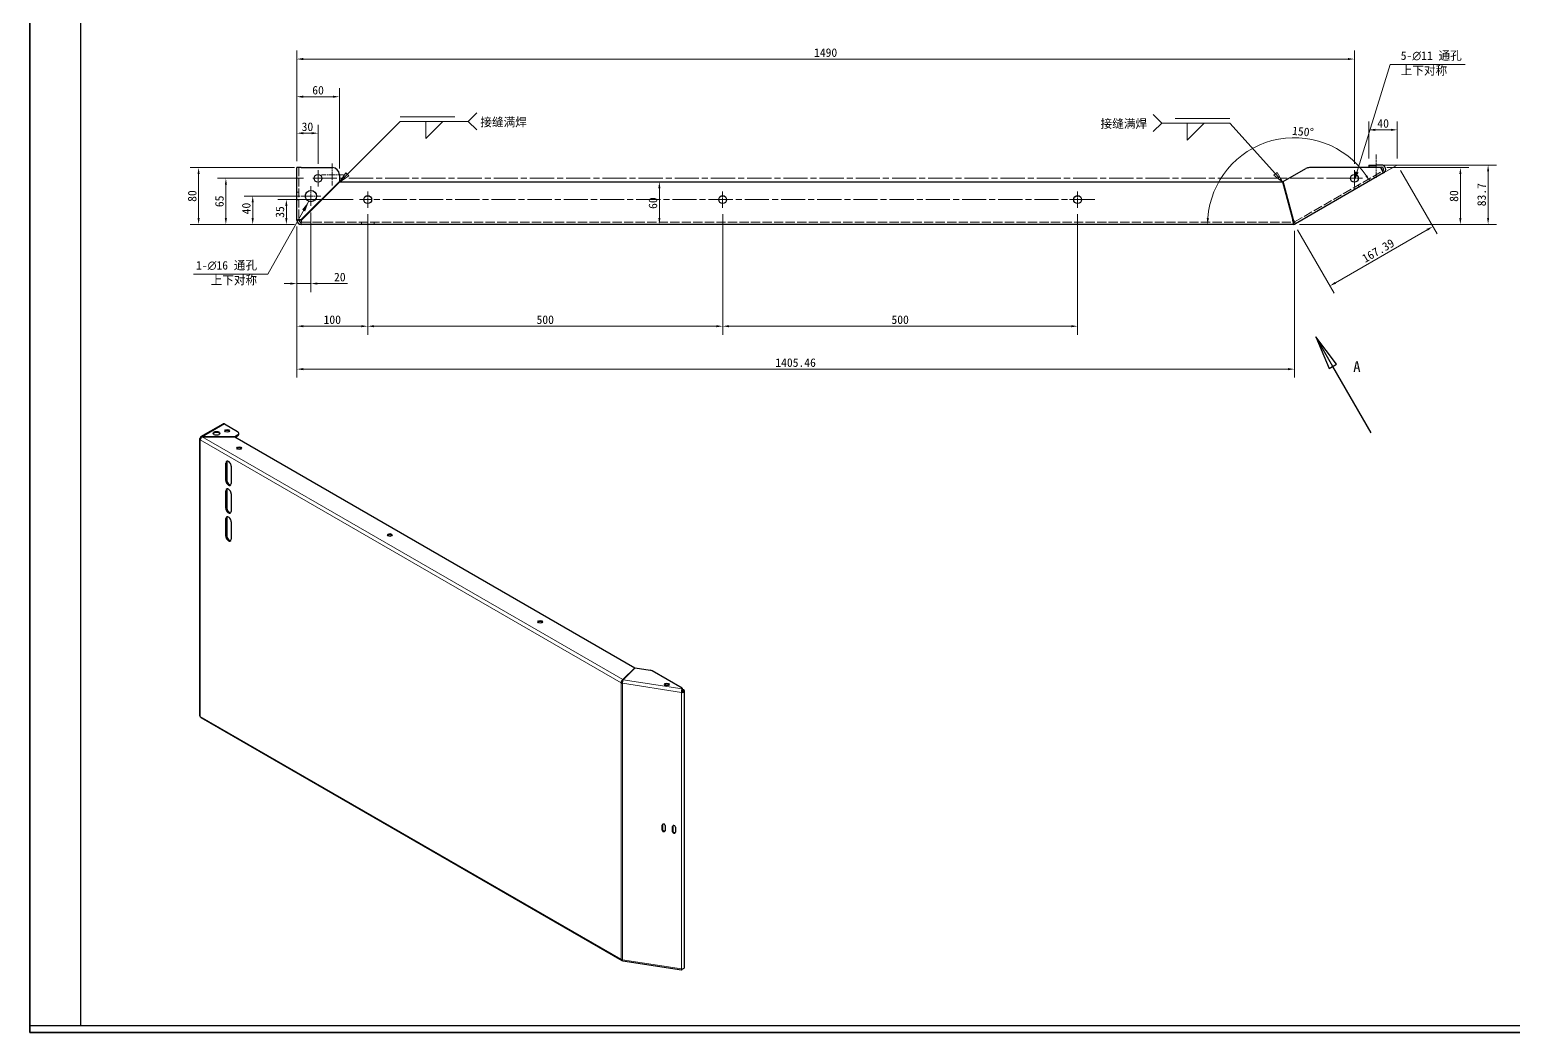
# Model space of a CAD drawing. Header units: millimetres. Extents: x 36 to 3531, y 33 to 2487.
# Drawn here: x 36 to 2126, y 33 to 1446 of the extents above; entities that cross this region are included whole.
import ezdxf

# ---------------------------------------------------------------- set-up
doc = ezdxf.new("R2010")
doc.units = ezdxf.units.MM
doc.header["$LTSCALE"] = 6
doc.linetypes.add('CHAIN', pattern=[0.3543, 0.2362, -0.0295, 0.0591, -0.0295])
doc.linetypes.add('DASHED', pattern=[0.2067, 0.1654, -0.0413])
for name, color, linetype, lineweight, true_color in [('中心标记 (ISO)', 1, 'CHAIN', 18, 0xff0000), ('中心线 (ISO)', 1, 'CHAIN', 18, 0xff0000), ('剖切线 (ISO)', 7, 'CHAIN', 25, 0x008000), ('尺寸 (ISO)', 7, 'Continuous', 18, 0x008000), ('符号 (ISO)', 7, 'Continuous', 18, 0x008000), ('隐藏 (ISO)', 5, 'DASHED', 18, 0x0000ff)]:
    doc.layers.add(name, color=color, linetype=linetype, lineweight=lineweight, true_color=true_color)
for name, color, linetype, lineweight in [('可见 (ISO)', 7, 'Continuous', 25), ('可见窄的 (ISO)', 7, 'Continuous', 18), ('图框 (ISO)', 7, 'Continuous', 35), ('草图几何图元 (ISO)', 7, 'Continuous', 18)]:
    doc.layers.add(name, color=color, linetype=linetype, lineweight=lineweight)
doc.styles.add('文本样式74', font='SimSun.ttf')
doc.styles.add('标签文本 (ISO)', font='simfang.ttf')
doc.styles.add('注释文本 (ISO)', font='simfang.ttf')
doc.dimstyles.new('默认 (GB)', dxfattribs={"dimscale": 6, "dimtxt": 2, "dimasz": 1.5, "dimexe": 2, "dimexo": 1.5, "dimgap": 0.5, "dimtad": 1, "dimtoh": 1, "dimdsep": 46, "dimtxsty": '注释文本 (ISO)', "dimcen": 0.09, "dimdle": 10, "dimclrd": 256, "dimclre": 256, "dimclrt": 256, "dimazin": 2, "dimtfac": 0.75, "dimtdec": 3, "dimtmove": 0, "dimatfit": 3, "dimfxl": 0, "dimtolj": 1, "dimlwd": -1, "dimlwe": -1, "dimarcsym": 0})
doc.dimstyles.new('默认 (GB)$7', dxfattribs={"dimscale": 6, "dimtxt": 2, "dimasz": 2.5, "dimexe": 2, "dimexo": 1.5, "dimgap": 0.5, "dimtad": 1, "dimtoh": 1, "dimdsep": 46, "dimtxsty": '注释文本 (ISO)', "dimcen": 0.09, "dimdle": 10, "dimclrd": 256, "dimclre": 256, "dimclrt": 256, "dimazin": 2, "dimtfac": 0.75, "dimtdec": 3, "dimtmove": 0, "dimatfit": 3, "dimfxl": 0, "dimtolj": 1, "dimlwd": -1, "dimlwe": -1, "dimarcsym": 0})

# ---------------------------------------------------------------- blocks, each defined once
blk = doc.blocks.new('图框 最新国标')
at = {"layer": '图框 (ISO)'}
for p, q in [((6, 7), (6, 414.5)), ((6, 7), (6, 5.5)), ((6, 7), (6, 5.5)), ((588.5, 5.5), (6, 5.5))]:
    blk.add_line(p, q, dxfattribs=at)
at = {"layer": '图框 (ISO)', "color": 7, "linetype": 'Continuous', "lineweight": 25}
for p, q in [((18, 7), (18, 413)), ((587, 7), (6, 7)), ((587, 7), (18, 7))]:
    blk.add_line(p, q, dxfattribs=at)
at = {"layer": '图框 (ISO)', "style": '文本样式74'}
blk.add_attdef('零件代号_001', (42.73, 410.25), '', height=2.5, rotation=180, dxfattribs=at)
blk = doc.blocks.new('*D5')
at = {"layer": 'Defpoints', "color": 0, "transparency": 16777216}
for p in [(412.3, 1177.9), (1817.7, 1171.9), (1817.7, 967.9)]:
    blk.add_point(p, dxfattribs=at)
at = {"layer": '尺寸 (ISO)', "color": 116, "true_color": 0x00803f, "transparency": 16777216}
for p, q in [((412.3, 1168.9), (412.3, 955.9)), ((1817.7, 1162.9), (1817.7, 955.9)), ((421.3, 967.9), (1808.7, 967.9))]:
    blk.add_line(p, q, dxfattribs=at)
for points in [[(421.3, 969.4), (421.3, 966.4), (412.3, 967.9)], [(1808.7, 969.4), (1808.7, 966.4), (1817.7, 967.9)]]:
    blk.add_solid(points, dxfattribs=at)
at = {"layer": '尺寸 (ISO)', "transparency": 16777216, "insert": (1115, 977), "char_height": 12, "attachment_point": 5, "style": '注释文本 (ISO)'}
blk.add_mtext('\\A1;1405.46', dxfattribs=at)
blk = doc.blocks.new('*D6')
at = {"layer": 'Defpoints', "color": 0, "transparency": 16777216}
for p in [(418.3, 1251.9), (274, 1171.9), (418.3, 1171.9)]:
    blk.add_point(p, dxfattribs=at)
at = {"layer": '尺寸 (ISO)', "color": 116, "true_color": 0x00803f, "transparency": 16777216}
for p, q in [((409.3, 1251.9), (262, 1251.9)), ((274, 1242.9), (274, 1180.9)), ((409.3, 1171.9), (262, 1171.9))]:
    blk.add_line(p, q, dxfattribs=at)
for points in [[(272.5, 1242.9), (275.5, 1242.9), (274, 1251.9)], [(272.5, 1180.9), (275.5, 1180.9), (274, 1171.9)]]:
    blk.add_solid(points, dxfattribs=at)
at = {"layer": '尺寸 (ISO)', "transparency": 16777216, "insert": (265, 1211.9), "char_height": 12, "attachment_point": 5, "rotation": 90, "style": '注释文本 (ISO)'}
blk.add_mtext('\\A1;80', dxfattribs=at)
blk = doc.blocks.new('*D7')
at = {"layer": 'Defpoints', "color": 0, "transparency": 16777216}
for p in [(1962.7, 1255.6), (1817.7, 1171.9), (2012.7, 1168.9)]:
    blk.add_point(p, dxfattribs=at)
at = {"layer": '尺寸 (ISO)', "color": 116, "true_color": 0x00803f, "transparency": 16777216}
for p, q in [((1967.2, 1247.8), (2018.7, 1158.5)), ((1822.2, 1164.1), (1873.8, 1074.8)), ((1875.6, 1089.7), (2004.9, 1164.4))]:
    blk.add_line(p, q, dxfattribs=at)
for points in [[(2004.2, 1165.7), (2005.7, 1163.1), (2012.7, 1168.9)], [(1874.8, 1091), (1876.3, 1088.4), (1867.8, 1085.2)]]:
    blk.add_solid(points, dxfattribs=at)
at = {"layer": '尺寸 (ISO)', "transparency": 16777216, "insert": (1935.7, 1134.9), "char_height": 12, "attachment_point": 5, "rotation": 30, "style": '注释文本 (ISO)'}
blk.add_mtext('\\A1;167.39', dxfattribs=at)
blk = doc.blocks.new('*D8')
at = {"layer": 'Defpoints', "color": 0, "transparency": 16777216}
for p in [(1939, 1251.9), (2051.5, 1251.9), (1816.1, 1171.9)]:
    blk.add_point(p, dxfattribs=at)
at = {"layer": '尺寸 (ISO)', "color": 116, "true_color": 0x00803f, "transparency": 16777216}
for p, q in [((1948, 1251.9), (2063.5, 1251.9)), ((2051.5, 1180.9), (2051.5, 1242.9)), ((1825.1, 1171.9), (2063.5, 1171.9))]:
    blk.add_line(p, q, dxfattribs=at)
for points in [[(2050, 1242.9), (2053, 1242.9), (2051.5, 1251.9)], [(2050, 1180.9), (2053, 1180.9), (2051.5, 1171.9)]]:
    blk.add_solid(points, dxfattribs=at)
at = {"layer": '尺寸 (ISO)', "transparency": 16777216, "insert": (2042.5, 1211.9), "char_height": 12, "attachment_point": 5, "rotation": 90, "style": '注释文本 (ISO)'}
blk.add_mtext('\\A1;80', dxfattribs=at)
blk = doc.blocks.new('*D9')
at = {"layer": 'Defpoints', "color": 0, "transparency": 16777216}
for p in [(472.3, 1351.9), (412.3, 1251.9), (472.3, 1241.9)]:
    blk.add_point(p, dxfattribs=at)
at = {"layer": '尺寸 (ISO)', "color": 116, "true_color": 0x00803f, "transparency": 16777216}
for p, q in [((412.3, 1260.9), (412.3, 1363.9)), ((472.3, 1250.9), (472.3, 1363.9)), ((421.3, 1351.9), (463.3, 1351.9))]:
    blk.add_line(p, q, dxfattribs=at)
for points in [[(421.3, 1353.4), (421.3, 1350.4), (412.3, 1351.9)], [(463.3, 1353.4), (463.3, 1350.4), (472.3, 1351.9)]]:
    blk.add_solid(points, dxfattribs=at)
at = {"layer": '尺寸 (ISO)', "transparency": 16777216, "insert": (442.3, 1361), "char_height": 12, "attachment_point": 5, "style": '注释文本 (ISO)'}
blk.add_mtext('\\A1;60', dxfattribs=at)
blk = doc.blocks.new('*D10')
at = {"layer": 'Defpoints', "color": 0, "transparency": 16777216}
for p in [(923.1, 1231.9), (923.1, 1171.9), (927.4, 1171.9)]:
    blk.add_point(p, dxfattribs=at)
at = {"layer": '尺寸 (ISO)', "color": 116, "true_color": 0x00803f, "transparency": 16777216}
blk.add_line((923.1, 1222.9), (923.1, 1180.9), dxfattribs=at)
for points in [[(921.6, 1222.9), (924.6, 1222.9), (923.1, 1231.9)], [(921.6, 1180.9), (924.6, 1180.9), (923.1, 1171.9)]]:
    blk.add_solid(points, dxfattribs=at)
at = {"layer": '尺寸 (ISO)', "transparency": 16777216, "insert": (914.1, 1201.9), "char_height": 12, "attachment_point": 5, "rotation": 90, "style": '注释文本 (ISO)'}
blk.add_mtext('\\A1;60', dxfattribs=at)
blk = doc.blocks.new('*D11')
at = {"layer": 'Defpoints', "color": 0, "transparency": 16777216}
for p in [(350.2, 1211.9), (418.3, 1211.9), (418.3, 1171.9)]:
    blk.add_point(p, dxfattribs=at)
at = {"layer": '尺寸 (ISO)', "color": 116, "true_color": 0x00803f, "transparency": 16777216}
for p, q in [((409.3, 1211.9), (338.2, 1211.9)), ((350.2, 1180.9), (350.2, 1202.9)), ((409.3, 1171.9), (338.2, 1171.9))]:
    blk.add_line(p, q, dxfattribs=at)
for points in [[(348.7, 1202.9), (351.7, 1202.9), (350.2, 1211.9)], [(348.7, 1180.9), (351.7, 1180.9), (350.2, 1171.9)]]:
    blk.add_solid(points, dxfattribs=at)
at = {"layer": '尺寸 (ISO)', "transparency": 16777216, "insert": (341.2, 1194.3), "char_height": 12, "attachment_point": 5, "rotation": 90, "style": '注释文本 (ISO)'}
blk.add_mtext('\\A1;40', dxfattribs=at)
blk = doc.blocks.new('*D12')
at = {"layer": 'Defpoints', "color": 0, "transparency": 16777216}
for p in [(430.8, 1236.9), (312.4, 1171.9), (418.3, 1171.9)]:
    blk.add_point(p, dxfattribs=at)
at = {"layer": '尺寸 (ISO)', "color": 116, "true_color": 0x00803f, "transparency": 16777216}
for p, q in [((421.8, 1236.9), (300.4, 1236.9)), ((312.4, 1227.9), (312.4, 1180.9)), ((409.3, 1171.9), (300.4, 1171.9))]:
    blk.add_line(p, q, dxfattribs=at)
for points in [[(310.9, 1227.9), (313.9, 1227.9), (312.4, 1236.9)], [(310.9, 1180.9), (313.9, 1180.9), (312.4, 1171.9)]]:
    blk.add_solid(points, dxfattribs=at)
at = {"layer": '尺寸 (ISO)', "transparency": 16777216, "insert": (303.4, 1204.4), "char_height": 12, "attachment_point": 5, "rotation": 90, "style": '注释文本 (ISO)'}
blk.add_mtext('\\A1;65', dxfattribs=at)
blk = doc.blocks.new('*D13')
at = {"layer": 'Defpoints', "color": 0, "transparency": 16777216}
for p in [(432.3, 1197.9), (412.3, 1177.9), (432.3, 1088.5)]:
    blk.add_point(p, dxfattribs=at)
at = {"layer": '尺寸 (ISO)', "color": 116, "true_color": 0x00803f, "transparency": 16777216}
for p, q in [((432.3, 1188.9), (432.3, 1076.5)), ((412.3, 1168.9), (412.3, 1076.5)), ((403.3, 1088.5), (394.3, 1088.5)), ((412.3, 1088.5), (432.3, 1088.5)), ((441.3, 1088.5), (483.7, 1088.5))]:
    blk.add_line(p, q, dxfattribs=at)
for points in [[(403.3, 1090), (403.3, 1087), (412.3, 1088.5)], [(441.3, 1090), (441.3, 1087), (432.3, 1088.5)]]:
    blk.add_solid(points, dxfattribs=at)
at = {"layer": '尺寸 (ISO)', "transparency": 16777216, "insert": (472.9, 1097.6), "char_height": 12, "attachment_point": 5, "style": '注释文本 (ISO)'}
blk.add_mtext('\\A1;20', dxfattribs=at)
blk = doc.blocks.new('*D14')
at = {"layer": 'Defpoints', "color": 0, "transparency": 16777216}
for p in [(500.8, 1206.9), (397.6, 1171.9), (418.3, 1171.9)]:
    blk.add_point(p, dxfattribs=at)
at = {"layer": '尺寸 (ISO)', "color": 116, "true_color": 0x00803f, "transparency": 16777216}
for p, q in [((491.8, 1206.9), (385.6, 1206.9)), ((397.6, 1197.9), (397.6, 1180.9)), ((409.3, 1171.9), (385.6, 1171.9))]:
    blk.add_line(p, q, dxfattribs=at)
for points in [[(396.1, 1197.9), (399.1, 1197.9), (397.6, 1206.9)], [(396.1, 1180.9), (399.1, 1180.9), (397.6, 1171.9)]]:
    blk.add_solid(points, dxfattribs=at)
at = {"layer": '尺寸 (ISO)', "transparency": 16777216, "insert": (388.6, 1189.4), "char_height": 12, "attachment_point": 5, "rotation": 90, "style": '注释文本 (ISO)'}
blk.add_mtext('\\A1;35', dxfattribs=at)
blk = doc.blocks.new('*D15')
at = {"layer": 'Defpoints', "color": 0, "transparency": 16777216}
for p in [(442.3, 1300.5), (412.3, 1251.9), (442.3, 1248.4)]:
    blk.add_point(p, dxfattribs=at)
at = {"layer": '尺寸 (ISO)', "color": 116, "true_color": 0x00803f, "transparency": 16777216}
for p, q in [((412.3, 1260.9), (412.3, 1312.5)), ((421.3, 1300.5), (433.3, 1300.5)), ((442.3, 1257.4), (442.3, 1312.5))]:
    blk.add_line(p, q, dxfattribs=at)
for points in [[(421.3, 1302), (421.3, 1299), (412.3, 1300.5)], [(433.3, 1302), (433.3, 1299), (442.3, 1300.5)]]:
    blk.add_solid(points, dxfattribs=at)
at = {"layer": '尺寸 (ISO)', "transparency": 16777216, "insert": (427.3, 1309.5), "char_height": 12, "attachment_point": 5, "style": '注释文本 (ISO)'}
blk.add_mtext('\\A1;30', dxfattribs=at)
blk = doc.blocks.new('*D16')
at = {"layer": 'Defpoints', "color": 0, "transparency": 16777216}
for p in [(512.3, 1195.4), (412.3, 1177.9), (512.3, 1028.4)]:
    blk.add_point(p, dxfattribs=at)
at = {"layer": '尺寸 (ISO)', "color": 116, "true_color": 0x00803f, "transparency": 16777216}
for p, q in [((512.3, 1186.4), (512.3, 1016.4)), ((412.3, 1168.9), (412.3, 1016.4)), ((421.3, 1028.4), (503.3, 1028.4))]:
    blk.add_line(p, q, dxfattribs=at)
for points in [[(421.3, 1029.9), (421.3, 1026.9), (412.3, 1028.4)], [(503.3, 1029.9), (503.3, 1026.9), (512.3, 1028.4)]]:
    blk.add_solid(points, dxfattribs=at)
at = {"layer": '尺寸 (ISO)', "transparency": 16777216, "insert": (462.3, 1037.5), "char_height": 12, "attachment_point": 5, "style": '注释文本 (ISO)'}
blk.add_mtext('\\A1;100', dxfattribs=at)
blk = doc.blocks.new('*D17')
at = {"layer": 'Defpoints', "color": 0, "transparency": 16777216}
for p in [(1932.7, 1255.6), (2090.6, 1255.6), (1816.1, 1171.9)]:
    blk.add_point(p, dxfattribs=at)
at = {"layer": '尺寸 (ISO)', "color": 116, "true_color": 0x00803f, "transparency": 16777216}
for p, q in [((1941.7, 1255.6), (2102.6, 1255.6)), ((2090.6, 1180.9), (2090.6, 1246.6)), ((1825.1, 1171.9), (2102.6, 1171.9))]:
    blk.add_line(p, q, dxfattribs=at)
for points in [[(2089.1, 1246.6), (2092.1, 1246.6), (2090.6, 1255.6)], [(2089.1, 1180.9), (2092.1, 1180.9), (2090.6, 1171.9)]]:
    blk.add_solid(points, dxfattribs=at)
at = {"layer": '尺寸 (ISO)', "transparency": 16777216, "insert": (2081.5, 1213.8), "char_height": 12, "attachment_point": 5, "rotation": 90, "style": '注释文本 (ISO)'}
blk.add_mtext('\\A1;83.7', dxfattribs=at)
blk = doc.blocks.new('*D18')
at = {"layer": 'Defpoints', "color": 0, "transparency": 16777216}
for p in [(1739.1, 1265.6), (1943.3, 1244.4), (1808.7, 1171.9), (1817.7, 1171.9)]:
    blk.add_point(p, dxfattribs=at)
at = {"layer": '尺寸 (ISO)', "color": 116, "true_color": 0x00803f, "transparency": 16777216}
blk.add_arc((1817.7, 1171.9), 122.3, 34.2176, 175.7824, dxfattribs=at)
for points in [[(1920.1, 1241.5), (1917.6, 1239.9), (1923.6, 1233.1)], [(1697.2, 1180.9), (1694.2, 1181), (1695.4, 1171.9)]]:
    blk.add_solid(points, dxfattribs=at)
at = {"layer": '尺寸 (ISO)', "transparency": 16777216, "insert": (1829.8, 1302.7), "char_height": 12, "attachment_point": 5, "rotation": 354.7305, "style": '注释文本 (ISO)'}
blk.add_mtext('\\A1;150°', dxfattribs=at)
blk = doc.blocks.new('*D24')
at = {"layer": 'Defpoints', "color": 0, "transparency": 16777216}
for p in [(1962.7, 1305.2), (1922.7, 1255.6), (1962.7, 1255.6)]:
    blk.add_point(p, dxfattribs=at)
at = {"layer": '尺寸 (ISO)', "color": 116, "true_color": 0x00803f, "transparency": 16777216}
for p, q in [((1922.7, 1264.6), (1922.7, 1317.2)), ((1962.7, 1264.6), (1962.7, 1317.2)), ((1931.7, 1305.2), (1953.7, 1305.2))]:
    blk.add_line(p, q, dxfattribs=at)
for points in [[(1931.7, 1306.7), (1931.7, 1303.7), (1922.7, 1305.2)], [(1953.7, 1306.7), (1953.7, 1303.7), (1962.7, 1305.2)]]:
    blk.add_solid(points, dxfattribs=at)
at = {"layer": '尺寸 (ISO)', "transparency": 16777216, "insert": (1942.7, 1314.2), "char_height": 12, "attachment_point": 5, "style": '注释文本 (ISO)'}
blk.add_mtext('\\A1;40', dxfattribs=at)
blk = doc.blocks.new('焊接符号标识符1')
at = {"layer": '符号 (ISO)'}
for p, q in [((80.59, 207.09), (92.99, 219.52)), ((92.99, 219.52), (108.99, 219.52)), ((98.99, 219.52), (102.99, 219.52)), ((102.99, 219.52), (98.99, 215.52)), ((98.99, 215.52), (98.99, 219.52)), ((108.99, 219.52), (110.99, 221.52)), ((108.99, 219.52), (110.99, 217.52)), ((79.56, 206.05), (78.83, 205.32)), ((79.31, 206.05), (78.83, 205.32)), ((78.83, 205.32), (79.92, 206.05)), ((80.24, 207.44), (79.45, 206.25)), ((80.59, 207.09), (79.76, 206.25)), ((80.22, 206.25), (80.95, 206.74)), ((80.95, 206.74), (80.24, 207.44))]:
    blk.add_line(p, q, dxfattribs=at)
at = {"layer": '符号 (ISO)', "linetype": 'DASHED', "ltscale": 12.901145}
blk.add_line((92.99, 220.57), (108.99, 220.57), dxfattribs=at)
at = {"layer": '符号 (ISO)', "flags": 128}
blk.add_lwpolyline([(80.24, 207.44), (78.83, 205.32), (80.95, 206.74), (80.24, 207.44)], dxfattribs=at)
at = {"layer": '符号 (ISO)'}
blk.add_solid([(80.24, 207.44), (78.83, 205.32), (80.95, 206.74), (80.24, 207.44)], dxfattribs=at)
at = {"layer": '符号 (ISO)', "insert": (111.82, 218.11), "char_height": 2, "attachment_point": 7, "style": '注释文本 (ISO)'}
blk.add_mtext('接缝满焊', dxfattribs=at)
blk = doc.blocks.new('焊接符号标识符2')
at = {"layer": '符号 (ISO)'}
for p, q in [((271.79, 219.14), (269.79, 221.14)), ((271.79, 219.14), (269.79, 217.14)), ((287.79, 219.14), (271.79, 219.14)), ((277.79, 219.14), (281.79, 219.14)), ((281.79, 219.14), (277.79, 215.14)), ((277.79, 215.14), (277.79, 219.14)), ((298.52, 207.18), (287.79, 219.14)), ((298.89, 207.51), (298.14, 206.85)), ((298.14, 206.85), (298.94, 206.25)), ((298.52, 207.18), (299.35, 206.25)), ((299.63, 206.25), (298.89, 207.51)), ((299.21, 206.05), (300.19, 205.32)), ((299.53, 206.05), (300.19, 205.32)), ((300.19, 205.32), (299.75, 206.05))]:
    blk.add_line(p, q, dxfattribs=at)
at = {"layer": '符号 (ISO)', "linetype": 'DASHED', "ltscale": 12.901145}
blk.add_line((287.79, 220.19), (271.79, 220.19), dxfattribs=at)
at = {"layer": '符号 (ISO)', "flags": 128}
blk.add_lwpolyline([(298.14, 206.85), (300.19, 205.32), (298.89, 207.51), (298.14, 206.85)], dxfattribs=at)
at = {"layer": '符号 (ISO)'}
blk.add_solid([(298.14, 206.85), (300.19, 205.32), (298.89, 207.51), (298.14, 206.85)], dxfattribs=at)
at = {"layer": '符号 (ISO)', "insert": (257.44, 217.74), "char_height": 2, "attachment_point": 7, "style": '注释文本 (ISO)'}
blk.add_mtext('接缝满焊', dxfattribs=at)
blk = doc.blocks.new('*D27')
at = {"layer": 'Defpoints', "color": 0, "transparency": 16777216}
for p in [(1902.3, 1405), (412.3, 1251.9), (1902.3, 1248.4)]:
    blk.add_point(p, dxfattribs=at)
at = {"layer": '尺寸 (ISO)', "color": 116, "true_color": 0x00803f, "transparency": 16777216}
for p, q in [((412.3, 1260.9), (412.3, 1417)), ((421.3, 1405), (1893.3, 1405)), ((1902.3, 1257.4), (1902.3, 1417))]:
    blk.add_line(p, q, dxfattribs=at)
for points in [[(421.3, 1406.5), (421.3, 1403.5), (412.3, 1405)], [(1893.3, 1406.5), (1893.3, 1403.5), (1902.3, 1405)]]:
    blk.add_solid(points, dxfattribs=at)
at = {"layer": '尺寸 (ISO)', "transparency": 16777216, "insert": (1157.3, 1414), "char_height": 12, "attachment_point": 5, "style": '注释文本 (ISO)'}
blk.add_mtext('\\A1;1490', dxfattribs=at)
blk = doc.blocks.new('*D28')
at = {"layer": 'Defpoints', "color": 0, "transparency": 16777216}
for p in [(512.3, 1195.4), (1012.3, 1195.4), (1012.3, 1028.4)]:
    blk.add_point(p, dxfattribs=at)
at = {"layer": '尺寸 (ISO)', "color": 116, "true_color": 0x00803f, "transparency": 16777216}
for p, q in [((512.3, 1186.4), (512.3, 1016.4)), ((1012.3, 1186.4), (1012.3, 1016.4)), ((521.3, 1028.4), (1003.3, 1028.4))]:
    blk.add_line(p, q, dxfattribs=at)
for points in [[(521.3, 1029.9), (521.3, 1026.9), (512.3, 1028.4)], [(1003.3, 1029.9), (1003.3, 1026.9), (1012.3, 1028.4)]]:
    blk.add_solid(points, dxfattribs=at)
at = {"layer": '尺寸 (ISO)', "transparency": 16777216, "insert": (762.3, 1037.5), "char_height": 12, "attachment_point": 5, "style": '注释文本 (ISO)'}
blk.add_mtext('\\A1;500', dxfattribs=at)
blk = doc.blocks.new('*D29')
at = {"layer": 'Defpoints', "color": 0, "transparency": 16777216}
for p in [(1012.3, 1195.4), (1512.3, 1195.4), (1512.3, 1028.4)]:
    blk.add_point(p, dxfattribs=at)
at = {"layer": '尺寸 (ISO)', "color": 116, "true_color": 0x00803f, "transparency": 16777216}
for p, q in [((1012.3, 1186.4), (1012.3, 1016.4)), ((1512.3, 1186.4), (1512.3, 1016.4)), ((1021.3, 1028.4), (1503.3, 1028.4))]:
    blk.add_line(p, q, dxfattribs=at)
for points in [[(1021.3, 1029.9), (1021.3, 1026.9), (1012.3, 1028.4)], [(1503.3, 1029.9), (1503.3, 1026.9), (1512.3, 1028.4)]]:
    blk.add_solid(points, dxfattribs=at)
at = {"layer": '尺寸 (ISO)', "transparency": 16777216, "insert": (1262.3, 1037.5), "char_height": 12, "attachment_point": 5, "style": '注释文本 (ISO)'}
blk.add_mtext('\\A1;500', dxfattribs=at)
blk = doc.blocks.new('二维转换剖视图0')
at = {"layer": '剖切线 (ISO)', "linetype": 'Continuous'}
for p, q in [((311.98, 161.95), (307.98, 168.87)), ((312.84, 162.45), (307.98, 168.87)), ((307.98, 168.87), (311.11, 161.45)), ((311.11, 161.45), (312.84, 162.45)), ((320.98, 146.36), (311.98, 161.95))]:
    blk.add_line(p, q, dxfattribs=at)
at = {"layer": '剖切线 (ISO)', "linetype": 'Continuous', "flags": 128}
blk.add_lwpolyline([(312.84, 162.45), (307.98, 168.87), (311.11, 161.45), (312.84, 162.45)], dxfattribs=at)
at = {"layer": '剖切线 (ISO)'}
blk.add_solid([(312.84, 162.45), (307.98, 168.87), (311.11, 161.45), (312.84, 162.45)], dxfattribs=at)
at = {"layer": '剖切线 (ISO)', "insert": (316.77, 160.67), "char_height": 2.5, "attachment_point": 7, "style": '标签文本 (ISO)'}
blk.add_mtext('A', dxfattribs=at)

msp = doc.modelspace()

# ---------------------------------------------------------------- linework, layer by layer
at = {"layer": '中心标记 (ISO)', "ltscale": 5.741138}
for p, q in [((462.2551, 1257.9147), (462.2551, 1226.9147)), ((478.2551, 1241.9147), (447.2551, 1241.9147))]:
    msp.add_line(p, q, dxfattribs=at)
at = {"layer": '中心标记 (ISO)', "ltscale": 23.990969}
for p, q in [((1896.8199, 1236.9147), (430.7551, 1236.9147)), ((1536.5147, 1206.9147), (500.7551, 1206.9147))]:
    msp.add_line(p, q, dxfattribs=at)
at = {"layer": '中心标记 (ISO)', "ltscale": 4.259529}
for p, q in [((442.2551, 1248.4147), (442.2551, 1225.4147)), ((1913.7551, 1236.9147), (1890.7551, 1236.9147)), ((1902.2551, 1248.4147), (1902.2551, 1225.4147)), ((512.2551, 1218.4147), (512.2551, 1195.4147)), ((1012.2551, 1218.4147), (1012.2551, 1195.4147)), ((1512.2551, 1218.4147), (1512.2551, 1195.4147)), ((1023.7551, 1206.9147), (1000.7551, 1206.9147)), ((1523.7551, 1206.9147), (1500.7551, 1206.9147))]:
    msp.add_line(p, q, dxfattribs=at)
at = {"layer": '中心标记 (ISO)', "ltscale": 5.185534}
for p, q in [((432.2551, 1225.9147), (432.2551, 1197.9147)), ((446.2551, 1211.9147), (418.2551, 1211.9147))]:
    msp.add_line(p, q, dxfattribs=at)
at = {"layer": '中心线 (ISO)', "ltscale": 6.111541}
for p, q in [((1932.676, 1237.6109), (1932.676, 1270.6109)), ((430.2551, 1211.9147), (397.2551, 1211.9147))]:
    msp.add_line(p, q, dxfattribs=at)
at = {"layer": '可见 (ISO)'}
for p, q in [((1922.676, 1255.6109), (1922.676, 1252.6109)), ((1922.676, 1255.6109), (1932.676, 1255.6109)), ((1940.2837, 1255.6109), (1932.676, 1255.6109)), ((418.2551, 1251.9147), (412.2551, 1251.9147)), ((412.2551, 1177.9147), (412.2551, 1251.9147)), ((418.2551, 1251.9147), (462.2551, 1251.9147)), ((472.2551, 1241.9147), (472.2551, 1232.6218)), ((1802.0814, 1232.1735), (1833.9536, 1250.575)), ((1943.2837, 1244.4147), (1819.1024, 1172.7185)), ((1938.9536, 1251.9147), (1838.9536, 1251.9147)), ((1932.676, 1252.6109), (1922.676, 1252.6109)), ((1932.676, 1252.6109), (1940.2837, 1252.6109)), ((1938.9536, 1251.9147), (1940.2837, 1249.6109)), ((1943.2837, 1244.4147), (1940.2837, 1249.6109)), ((472.2551, 1232.6218), (418.2551, 1178.6218)), ((418.9622, 1177.9147), (472.9622, 1231.9147)), ((472.9622, 1231.9147), (1801.1155, 1231.9147)), ((1801.1155, 1231.9147), (1815.5847, 1177.9147)), ((1816.5507, 1178.1735), (1802.0814, 1232.1735)), ((415.2551, 1177.9147), (412.2551, 1177.9147)), ((418.2551, 1171.9147), (418.2551, 1174.9147)), ((1816.1024, 1171.9147), (418.2551, 1171.9147)), ((1816.1024, 1174.9147), (1816.1024, 1171.9147)), ((1819.1024, 1172.7185), (1817.6024, 1175.3166)), ((277.2127, 872.7558), (308.4582, 890.7954)), ((310.2582, 890.6171), (328.9259, 879.8393)), ((275.2627, 869.5515), (275.2627, 479.8377)), ((277.2127, 870.5041), (276.3171, 871.0212)), ((324.9832, 872.6641), (279.1627, 872.6641)), ((279.1627, 872.3177), (279.1627, 872.6641)), ((279.1627, 872.3177), (324.9832, 872.3177)), ((328.9259, 874.9404), (324.9832, 872.6641)), ((324.9832, 872.3177), (324.9832, 872.6641)), ((324.9832, 872.3177), (888.4709, 546.9879)), ((328.9259, 873.4707), (325.956, 871.756)), ((330.6832, 875.9202), (330.6832, 877.3898)), ((313.6524, 836.2384), (313.6524, 811.7435)), ((312.3796, 811.0087), (312.3796, 835.5036)), ((320.0163, 831.0945), (320.0163, 806.5996)), ((312.3796, 771.8168), (312.3796, 796.3117)), ((313.6524, 797.0466), (313.6524, 772.5517)), ((320.0163, 791.9027), (320.0163, 767.4078)), ((312.3796, 732.625), (312.3796, 757.1199)), ((313.6524, 757.8547), (313.6524, 733.3598)), ((320.0163, 752.7108), (320.0163, 728.2159)), ((888.4709, 546.9879), (871.6995, 530.2164)), ((872.2191, 530.0432), (888.9906, 546.8147)), ((888.4709, 546.2951), (888.4709, 546.9879)), ((888.9906, 546.8147), (910.3199, 543.515)), ((870.6463, 526.4154), (869.3735, 525.6805)), ((871.6995, 528.8052), (871.6995, 530.2164)), ((955.436, 518.1235), (913.0096, 542.6184)), ((954.557, 513.2902), (954.0911, 512.2864)), ((955.436, 518.1235), (955.0229, 517.2334)), ((955.436, 516.6538), (955.0229, 515.7637)), ((955.0229, 515.7637), (956.2957, 515.0289)), ((955.436, 516.6538), (955.436, 518.1235)), ((957.5685, 515.7637), (955.436, 516.9949)), ((958.6229, 124.5802), (958.6229, 514.294)), ((277.2127, 476.6334), (870.0093, 134.3821)), ((927.1418, 317.9243), (927.1418, 325.2728)), ((927.6077, 326.2766), (927.6077, 318.9281)), ((931.1987, 324.6452), (931.1987, 317.2967)), ((941.6307, 315.6829), (941.6307, 323.0313)), ((942.0966, 324.0352), (942.0966, 316.6867)), ((945.6876, 322.4037), (945.6876, 315.0553)), ((871.548, 133.851), (954.4725, 121.0225)), ((955.0229, 121.6408), (955.4286, 122.515))]:
    msp.add_line(p, q, dxfattribs=at)
for centre, radius in [((442.2551, 1236.9147), 5.5), ((1902.2551, 1236.9147), 5.5), ((432.2551, 1211.9147), 8), ((512.2551, 1206.9147), 5.5), ((1012.2551, 1206.9147), 5.5), ((1512.2551, 1206.9147), 5.5)]:
    msp.add_circle(centre, radius, dxfattribs=at)
for centre, radius, start, end in [((1940.2837, 1249.6109), 6, 300, 90), ((462.2551, 1241.9147), 10, 0, 90), ((1838.9536, 1241.9147), 10, 90, 120), ((1940.2837, 1249.6109), 3, 300, 90), ((418.2551, 1177.9147), 6, 180, 270), ((418.2551, 1177.9147), 3, 180, 270), ((1816.1024, 1177.9147), 3, 270, 300), ((1816.1024, 1177.9147), 6, 270, 300)]:
    msp.add_arc(centre, radius, start, end, dxfattribs=at)
for centre, major_axis in [((299.2274, 877.3898), (-4.8, 0)), ((314.0766, 881.0641), (-3.3, 0)), ((331.0472, 856.5692), (-3.3, 0)), ((543.1792, 734.0947), (-3.3, 0)), ((755.3112, 611.6202), (-3.3, 0)), ((933.5022, 523.4386), (-3.3, 0))]:
    msp.add_ellipse(centre, major_axis=major_axis, ratio=0.577350269, dxfattribs=at)
for centre, major_axis, ratio, start_param, end_param in [((299.2274, 875.9202), (4.8, 0), 0.577350269, 0.268375089, 2.873217565), ((310.2582, 887.6777), (-1.8, 3.1177), 0.577350269, 5.497787144, 6.283185307), ((314.0766, 879.5944), (-3.3, 0), 0.577350269, 3.537553217, 5.887224744), ((324.6832, 877.3898), (6, 0), 0.577350269, 5.497787144, 7.068583471), ((278.8627, 869.5515), (-3.6, 0), 0.577350269, 5.497787144, 7.068583471), ((331.0472, 855.0995), (-3.3, 0), 0.577350269, 3.537553217, 5.887224744), ((324.6832, 875.9202), (6, 0), 0.577350269, 5.497787144, 6.283185307), ((316.1979, 833.299), (-2.7, 4.6765), 0.577350269, 3.926990817, 7.068583471), ((317.4707, 834.0339), (-2.7, 4.6765), 0.577350269, 0.237941125, 0.785398163), ((316.1979, 808.8041), (2.7, -4.6765), 0.577350269, 3.926990817, 7.068583471), ((316.1979, 794.1072), (-2.7, 4.6765), 0.577350269, 3.926990817, 7.068583471), ((317.4707, 809.539), (2.7, -4.6765), 0.577350269, 3.926990817, 6.045244182), ((317.4707, 794.842), (-2.7, 4.6765), 0.577350269, 0.237941125, 0.785398163), ((316.1979, 769.6123), (2.7, -4.6765), 0.577350269, 3.926990817, 7.068583471), ((316.1979, 754.9154), (-2.7, 4.6765), 0.577350269, 3.926990817, 7.068583471), ((317.4707, 770.3471), (2.7, -4.6765), 0.577350269, 3.926990817, 6.045244182), ((317.4707, 755.6502), (-2.7, 4.6765), 0.577350269, 0.237941125, 0.785398163), ((316.1979, 730.4205), (2.7, -4.6765), 0.577350269, 3.926990817, 7.068583471), ((317.4707, 731.1553), (2.7, -4.6765), 0.577350269, 3.926990817, 6.045244182), ((543.1792, 732.625), (-3.3, 0), 0.577350269, 3.537553217, 5.887224744), ((755.3112, 610.1505), (-3.3, 0), 0.577350269, 3.537553217, 5.887224744), ((908.767, 540.1689), (6, 0), 0.577350269, 0.785398163, 1.308996939), ((871.9191, 527.1502), (-3.6, 0), 0.577350269, 0.785398163, 1.308996939), ((871.9191, 527.1502), (1.8, 0), 0.577350269, 3.926990817, 4.24306222), ((933.5022, 521.9689), (-3.3, 0), 0.577350269, 3.537553217, 5.887224744), ((955.0229, 514.294), (-0.5504, -3.5577), 0.211324865, 3.773506966, 5.344303293), ((955.0229, 514.294), (3.6, 0), 0.577350269, 4.450589593, 7.068583471), ((955.0229, 514.294), (-0.2752, -1.7788), 0.211324865, 3.773506966, 5.344303293), ((955.0229, 514.294), (1.8, 0), 0.577350269, 4.450589593, 7.068583471), ((278.8627, 479.8377), (-3.6, 0), 0.577350269, 0, 0.785398163), ((929.1702, 324.959), (-1.9049, 0.884), 0.788675135, 3.492472064, 6.634064718), ((929.1702, 317.6105), (1.9049, -0.884), 0.788675135, 3.492472064, 6.634064718), ((929.6361, 325.9628), (-1.9049, 0.884), 0.788675135, 0.340641732, 0.350879411), ((929.6361, 318.6143), (-1.9049, 0.884), 0.788675135, 0.350879411, 2.800950922), ((943.6591, 322.7175), (-1.9049, 0.884), 0.788675135, 3.492472064, 6.634064718), ((943.6591, 315.3691), (1.9049, -0.884), 0.788675135, 3.492472064, 6.634064718), ((944.125, 323.7214), (-1.9049, 0.884), 0.788675135, 0.340641732, 0.350879411), ((944.125, 316.3729), (-1.9049, 0.884), 0.788675135, 0.350879411, 2.800950922), ((871.9191, 137.4364), (3.6, 0), 0.577350269, 3.926990817, 4.450589593), ((955.0229, 124.5802), (3.6, 0), 0.577350269, 4.450589593, 6.283185307), ((955.0229, 124.5802), (-0.5504, -3.5577), 0.211324865, 5.344303293, 6.91509962)]:
    msp.add_ellipse(centre, major_axis=major_axis, ratio=ratio, start_param=start_param, end_param=end_param, dxfattribs=at)
for points, knots in [([(418.2551, 1178.6218), (416.529, 1178.4923), (414.8183, 1178.3628), (413.6962, 1178.2333), (412.7759, 1178.1271), (412.2551, 1178.0209), (412.2551, 1177.9147)], [0, 0, 0, 0, 0.863030386, 0.863030386, 0.863030386, 1.570796327, 1.570796327, 1.570796327, 1.570796327]), ([(415.2551, 1177.9147), (415.2551, 1178.0687), (415.8232, 1178.2227), (416.7012, 1178.3767), (417.1669, 1178.4584), (417.7106, 1178.5401), (418.2551, 1178.6218)], [0, 0, 0, 0, 1.026321876, 1.026321876, 1.026321876, 1.570796327, 1.570796327, 1.570796327, 1.570796327]), ([(418.2551, 1171.9147), (418.3846, 1171.9147), (418.5141, 1172.7024), (418.6436, 1174.0139), (418.7498, 1175.0894), (418.856, 1176.4992), (418.9622, 1177.9147)], [0, 0, 0, 0, 0.863030386, 0.863030386, 0.863030386, 1.570796327, 1.570796327, 1.570796327, 1.570796327]), ([(418.2551, 1174.9147), (418.4091, 1174.9147), (418.5631, 1175.4829), (418.7171, 1176.3608), (418.7988, 1176.8265), (418.8805, 1177.3702), (418.9622, 1177.9147)], [0, 0, 0, 0, 1.026321876, 1.026321876, 1.026321876, 1.570796327, 1.570796327, 1.570796327, 1.570796327]), ([(1815.5847, 1177.9147), (1815.6795, 1176.1886), (1815.7743, 1174.478), (1815.8691, 1173.3558), (1815.9469, 1172.4355), (1816.0246, 1171.9147), (1816.1024, 1171.9147)], [0, 0, 0, 0, 0.863030386, 0.863030386, 0.863030386, 1.570796327, 1.570796327, 1.570796327, 1.570796327]), ([(1816.1024, 1174.9147), (1815.9896, 1174.9147), (1815.8769, 1175.4829), (1815.7642, 1176.3608), (1815.7043, 1176.8265), (1815.6445, 1177.3702), (1815.5847, 1177.9147)], [0, 0, 0, 0, 1.026321876, 1.026321876, 1.026321876, 1.570796327, 1.570796327, 1.570796327, 1.570796327]), ([(1819.1024, 1172.7185), (1819.1845, 1172.7659), (1818.8727, 1173.4955), (1818.2991, 1174.6787), (1817.8286, 1175.649), (1817.1911, 1176.9088), (1816.5507, 1178.1735)], [0, 0, 0, 0, 0.863030386, 0.863030386, 0.863030386, 1.570796327, 1.570796327, 1.570796327, 1.570796327]), ([(1817.6024, 1175.3166), (1817.7, 1175.373), (1817.5135, 1175.9214), (1817.1722, 1176.7381), (1816.9911, 1177.1713), (1816.7711, 1177.6721), (1816.5507, 1178.1735)], [0, 0, 0, 0, 1.026321876, 1.026321876, 1.026321876, 1.570796327, 1.570796327, 1.570796327, 1.570796327]), ([(279.1627, 872.6641), (278.3755, 873.0551), (277.5947, 873.0566), (277.0637, 872.6572), (276.6282, 872.3297), (276.3622, 871.7407), (276.3171, 871.0212)], [0, 0, 0, 0, 0.863030386, 0.863030386, 0.863030386, 1.570796327, 1.570796327, 1.570796327, 1.570796327]), ([(276.3171, 868.0818), (276.3721, 868.8957), (276.7612, 869.8949), (277.3725, 870.7342), (277.8739, 871.4225), (278.5171, 871.9969), (279.1627, 872.3177)], [0, 0, 0, 0, 0.863030386, 0.863030386, 0.863030386, 1.570796327, 1.570796327, 1.570796327, 1.570796327]), ([(871.6995, 530.2164), (871.0074, 529.7704), (870.3218, 528.9423), (869.886, 528.0017), (869.5285, 527.2303), (869.3405, 526.393), (869.3735, 525.6805)], [0, 0, 0, 0, 0.863030386, 0.863030386, 0.863030386, 1.570796327, 1.570796327, 1.570796327, 1.570796327]), ([(870.6463, 526.4154), (870.5985, 526.9458), (870.7917, 527.6065), (871.1163, 528.1096), (871.2816, 528.3657), (871.4773, 528.5807), (871.6746, 528.7284)], [0, 0, 0, 0, 1.026321876, 1.026321876, 1.026321876, 1.548829174, 1.548829174, 1.548829174, 1.548829174]), ([(870.9873, 525.1426), (871.0423, 525.9797), (871.2195, 527.0728), (871.4781, 528.0529), (871.6902, 528.8566), (871.9542, 529.5765), (872.2191, 530.0432)], [0, 0, 0, 0, 0.863030386, 0.863030386, 0.863030386, 1.570796327, 1.570796327, 1.570796327, 1.570796327]), ([(277.2129, 476.6339), (277.1613, 476.6633), (277.1115, 476.696), (277.0637, 476.7319), (276.6282, 477.0594), (276.3622, 477.6485), (276.3171, 478.368)], [0.7853981634, 0.7853981634, 0.7853981634, 0.7853981634, 0.8630303863, 0.8630303863, 0.8630303863, 1.5707963268, 1.5707963268, 1.5707963268, 1.5707963268]), ([(869.3735, 135.9667), (869.3333, 135.1443), (869.6272, 134.5224), (870.1434, 134.3172), (870.4318, 134.2025), (870.7859, 134.2166), (871.1617, 134.3528)], [0, 0, 0, 0, 0.863030386, 0.863030386, 0.863030386, 1.345084958, 1.345084958, 1.345084958, 1.345084958]), ([(871.5484, 133.8541), (871.4756, 133.864), (871.4077, 133.9053), (871.3463, 133.979), (871.1583, 134.205), (871.0324, 134.7283), (870.9873, 135.4288)], [0.6319143124, 0.6319143124, 0.6319143124, 0.6319143124, 0.8630303863, 0.8630303863, 0.8630303863, 1.5707963268, 1.5707963268, 1.5707963268, 1.5707963268])]:
    msp.add_open_spline(points, degree=3, knots=knots, dxfattribs=at)
at = {"layer": '可见窄的 (ISO)'}
for p, q in [((310.2582, 890.6171), (279.1627, 872.6641)), ((869.3735, 525.6805), (276.3171, 868.0818)), ((276.3171, 868.0818), (276.3171, 478.368)), ((279.1627, 872.3177), (871.6995, 530.2164)), ((328.9259, 874.9404), (328.9259, 873.4707)), ((312.3796, 835.5036), (313.6524, 836.2384)), ((312.3796, 811.0087), (313.6524, 811.7435)), ((312.3796, 796.3117), (313.6524, 797.0466)), ((312.3796, 771.8168), (313.6524, 772.5517)), ((312.3796, 757.1199), (313.6524, 757.8547)), ((312.3796, 732.625), (313.6524, 733.3598)), ((869.3735, 135.9667), (869.3735, 525.6805)), ((954.0911, 512.2864), (870.9873, 525.1426)), ((870.9873, 525.1426), (870.9873, 135.4288)), ((872.2191, 530.0432), (955.0229, 517.2334)), ((954.0911, 122.5726), (954.0911, 512.2864)), ((955.0229, 517.2334), (955.0229, 515.7637)), ((956.2957, 515.0289), (957.5685, 515.7637)), ((956.2957, 513.5592), (956.2957, 515.0289)), ((276.3171, 478.368), (869.3735, 135.9667)), ((927.1418, 325.2728), (927.6077, 326.2766)), ((927.1418, 317.9243), (927.6077, 318.9281)), ((941.6307, 323.0313), (942.0966, 324.0352)), ((941.6307, 315.6829), (942.0966, 316.6867)), ((870.9873, 135.4288), (954.0911, 122.5726)), ((955.0229, 122.5017), (955.0229, 121.6408))]:
    msp.add_line(p, q, dxfattribs=at)
at = {"layer": '草图几何图元 (ISO)'}
for p, q in [((1940.2837, 1255.6109), (1962.676, 1255.6109)), ((1943.2837, 1244.4147), (1962.676, 1255.6109)), ((1816.1024, 1174.9147), (1816.9062, 1174.9147)), ((1816.1024, 1171.9147), (1817.7101, 1171.9147)), ((1817.6024, 1175.3166), (1816.9062, 1174.9147)), ((1819.1024, 1172.7185), (1817.7101, 1171.9147))]:
    msp.add_line(p, q, dxfattribs=at)
at = {"layer": '隐藏 (ISO)', "ltscale": 11.933559}
msp.add_line((415.2551, 1251.9147), (415.2551, 1177.9147), dxfattribs=at)
at = {"layer": '隐藏 (ISO)', "ltscale": 12.846701}
msp.add_line((1817.6024, 1175.3166), (1941.7837, 1247.0128), dxfattribs=at)
at = {"layer": '隐藏 (ISO)', "ltscale": 0.952248}
for p, q in [((1924.6642, 1233.6647), (1923.1642, 1236.2628)), ((1930.7264, 1237.1647), (1929.2264, 1239.7628)), ((415.2551, 1217.4147), (412.2551, 1217.4147)), ((1903.0136, 1221.1647), (1901.5136, 1223.7628)), ((1909.0757, 1224.6647), (1907.5757, 1227.2628)), ((415.2551, 1206.4147), (412.2551, 1206.4147)), ((503.2551, 1171.9147), (503.2551, 1174.9147)), ((521.2551, 1171.9147), (521.2551, 1174.9147))]:
    msp.add_line(p, q, dxfattribs=at)
at = {"layer": '隐藏 (ISO)', "ltscale": 13.105982}
msp.add_line((418.2551, 1174.9147), (1816.1024, 1174.9147), dxfattribs=at)

# ---------------------------------------------------------------- block references
at = {"xscale": 6, "yscale": 6, "zscale": 6}
msp.add_blockref('图框 最新国标', (0, 0), dxfattribs=at)
at = {"layer": '剖切线 (ISO)', "xscale": 6, "yscale": 6, "zscale": 6}
msp.add_blockref('二维转换剖视图0', (0, 0), dxfattribs=at)
at = {"layer": '符号 (ISO)', "xscale": 6, "yscale": 6, "zscale": 6}
for name in ['焊接符号标识符1', '焊接符号标识符2']:
    msp.add_blockref(name, (0, 0), dxfattribs=at)

# ---------------------------------------------------------------- texts
at = {"layer": '符号 (ISO)', "char_height": 12, "width": 95.232883, "line_spacing_factor": 1.05, "style": '注释文本 (ISO)'}
for s, insert, attachment_point in [('5-\\fAIGDT|b0|i0;{\\H12.0000;n}\\fFangSong|b0|i0;{\\H12.0000;11 通孔\\P上下对称}', (1967.5056, 1415.8486), 1), ('1-\\fAIGDT|b0|i0;{\\H12.0000;n}\\fFangSong|b0|i0;{\\H12.0000;16 通孔\\P上下对称}', (356.3635, 1120.2607), 3)]:
    msp.add_mtext(s, dxfattribs=dict(at, insert=insert, attachment_point=attachment_point))

# ---------------------------------------------------------------- dimensions: what is measured, and where the dimension line sits
at = {"layer": '尺寸 (ISO)', "color": 116, "true_color": 0x00803f}
for base, p1, p2, override, picture, middle in [((1902.2551, 1404.9633), (412.2551, 1251.9147), (1902.2551, 1248.4147), {"dimgap": 0.5, "dimtoh": 0, "dimdec": 2, "dimtol": 0, "dimlim": 0, "dimtp": 0, "dimtm": 0, "dimtdec": 3, "dimtofl": 0, "dimatfit": 1}, '*D27', (1157.2551, 1404.9633)), ((472.2551, 1351.9147), (412.2551, 1251.9147), (472.2551, 1241.9147), {"dimgap": 0.5, "dimtoh": 0, "dimdec": 2, "dimtol": 0, "dimlim": 0, "dimtp": 0, "dimtm": 0, "dimtdec": 3, "dimtofl": 0, "dimatfit": 1}, '*D9', (442.2551, 1351.9147)), ((442.2551, 1300.4611), (412.2551, 1251.9147), (442.2551, 1248.4147), {"dimgap": 0.5, "dimtoh": 0, "dimdec": 2, "dimtol": 0, "dimlim": 0, "dimtp": 0, "dimtm": 0, "dimtdec": 3, "dimtofl": 0, "dimatfit": 1}, '*D15', (427.2551, 1300.4611)), ((432.2551, 1088.5086), (412.2551, 1177.9147), (432.2551, 1197.9147), {"dimgap": 0.5, "dimtoh": 0, "dimdec": 2, "dimtol": 0, "dimlim": 0, "dimtp": 0, "dimtm": 0, "dimtdec": 3, "dimtofl": 1, "dimatfit": 1}, '*D13', (472.8573, 1088.5086)), ((512.2551, 1028.4432), (412.2551, 1177.9147), (512.2551, 1195.4147), {"dimgap": 0.5, "dimtoh": 0, "dimdec": 2, "dimtol": 0, "dimlim": 0, "dimtp": 0, "dimtm": 0, "dimtdec": 3, "dimtofl": 0, "dimatfit": 1}, '*D16', (462.2551, 1028.4432)), ((1817.7100588992, 967.9147001139), (412.2550588992, 1177.9147001139), (1817.7100588992, 1171.9147001139), {"dimgap": 0.5, "dimtoh": 0, "dimdec": 2, "dimtol": 0, "dimlim": 0, "dimtp": 0, "dimtm": 0, "dimtdec": 3, "dimtofl": 0, "dimatfit": 1}, '*D5', (1114.9825588992, 967.9147001139))]:
    dim = msp.add_linear_dim(base=base, p1=p1, p2=p2, dimstyle='默认 (GB)', override=override, dxfattribs=at)
    dim.commit()
    dim.dimension.update_dxf_attribs({"geometry": picture, "text_midpoint": middle, "dimtype": 160})
for base, p1, p2, angle, override, picture, middle in [((1962.676, 1305.1679), (1922.676, 1255.6109), (1962.676, 1255.6109), 180, {"dimgap": 0.5, "dimtoh": 0, "dimdec": 2, "dimtol": 0, "dimlim": 0, "dimtp": 0, "dimtm": 0, "dimtdec": 3, "dimtofl": 0, "dimatfit": 1}, '*D24', (1942.676, 1305.1679)), ((2090.6491, 1255.6109), (1816.1024, 1171.9147), (1932.676, 1255.6109), 90, {"dimgap": 0.5, "dimtoh": 0, "dimdec": 2, "dimtol": 0, "dimlim": 0, "dimtp": 0, "dimtm": 0, "dimtdec": 3, "dimtofl": 0, "dimatfit": 1}, '*D17', (2090.6491, 1213.7628)), ((2012.7411, 1168.8957), (1817.7101, 1171.9147), (1962.676, 1255.6109), 210, {"dimgap": 0.5, "dimtoh": 0, "dimdec": 2, "dimtol": 0, "dimlim": 0, "dimtp": 0, "dimtm": 0, "dimtdec": 3, "dimtofl": 0, "dimatfit": 1}, '*D7', (1940.2581, 1127.0476)), ((274.0197, 1171.9147), (418.2551, 1251.9147), (418.2551, 1171.9147), 270, {"dimgap": 0.5, "dimtoh": 0, "dimdec": 2, "dimtol": 0, "dimlim": 0, "dimtp": 0, "dimtm": 0, "dimtdec": 3, "dimtofl": 0, "dimatfit": 1}, '*D6', (274.0197, 1211.9147)), ((312.4284, 1171.9147), (430.7551, 1236.9147), (418.2551, 1171.9147), 90, {"dimgap": 0.5, "dimtoh": 0, "dimdec": 2, "dimtol": 0, "dimlim": 0, "dimtp": 0, "dimtm": 0, "dimtdec": 3, "dimtofl": 0, "dimatfit": 1}, '*D12', (312.4284, 1204.4147)), ((2051.5483, 1251.9147), (1816.1024, 1171.9147), (1938.9536, 1251.9147), 90, {"dimgap": 0.5, "dimtoh": 0, "dimdec": 2, "dimtol": 0, "dimlim": 0, "dimtp": 0, "dimtm": 0, "dimtdec": 3, "dimtofl": 0, "dimatfit": 1}, '*D8', (2051.5483, 1211.9147)), ((923.1429, 1171.9147), (923.1429, 1231.9147), (927.4466, 1171.9147), 270, {"dimgap": 0.5, "dimtoh": 0, "dimdec": 2, "dimse1": 1, "dimse2": 1, "dimtol": 0, "dimlim": 0, "dimtp": 0, "dimtm": 0, "dimtdec": 3, "dimtofl": 0, "dimatfit": 1}, '*D10', (923.1429, 1201.9147)), ((350.2228, 1211.9147), (418.2551, 1171.9147), (418.2551, 1211.9147), 90, {"dimgap": 0.5, "dimtoh": 0, "dimdec": 2, "dimtol": 0, "dimlim": 0, "dimtp": 0, "dimtm": 0, "dimtdec": 3, "dimtofl": 0, "dimatfit": 1}, '*D11', (350.2228, 1194.2874)), ((397.6186, 1171.9147), (500.7551, 1206.9147), (418.2551, 1171.9147), 90, {"dimgap": 0.5, "dimtoh": 0, "dimdec": 2, "dimtol": 0, "dimlim": 0, "dimtp": 0, "dimtm": 0, "dimtdec": 3, "dimtofl": 0, "dimatfit": 1}, '*D14', (397.6186, 1189.4147)), ((1012.2551, 1028.4432), (512.2551, 1195.4147), (1012.2551, 1195.4147), 180, {"dimgap": 0.5, "dimtoh": 0, "dimdec": 2, "dimtol": 0, "dimlim": 0, "dimtp": 0, "dimtm": 0, "dimtdec": 3, "dimtofl": 0, "dimatfit": 1}, '*D28', (762.2551, 1028.4432)), ((1512.2551, 1028.4432), (1012.2551, 1195.4147), (1512.2551, 1195.4147), 180, {"dimgap": 0.5, "dimtoh": 0, "dimdec": 2, "dimtol": 0, "dimlim": 0, "dimtp": 0, "dimtm": 0, "dimtdec": 3, "dimtofl": 0, "dimatfit": 1}, '*D29', (1262.2551, 1028.4432))]:
    dim = msp.add_linear_dim(base=base, p1=p1, p2=p2, angle=angle, dimstyle='默认 (GB)', override=override, dxfattribs=at)
    dim.commit()
    dim.dimension.update_dxf_attribs({"geometry": picture, "text_midpoint": middle, "dimtype": 160})
dim = msp.add_angular_dim_3p(base=(1739.102, 1265.5961), center=(1817.7101, 1171.9147), p1=(1943.2837, 1244.4147), p2=(1808.7101, 1171.9147), dimstyle='默认 (GB)', override={"dimgap": 0.5, "dimtoh": 0, "dimse1": 1, "dimse2": 1, "dimadec": 2, "dimtol": 0, "dimlim": 0, "dimtp": 0, "dimtm": 0, "dimtdec": 2}, dxfattribs=at)
dim.commit()
dim.dimension.update_dxf_attribs({"geometry": '*D18', "text_midpoint": (1828.9414, 1293.6903), "dimtype": 165})

# ---------------------------------------------------------------- leaders
at = {"layer": '符号 (ISO)', "annotation_type": 0, "has_hookline": 1}
for points, hookline_direction, text_width in [([(1901.2307, 1231.5109), (1952.5056, 1397.1973), (1967.5056, 1397.1973)], 0, 90.5527), ([(429.2816, 1204.4878), (371.3635, 1101.6095), (356.3635, 1101.6095)], 1, 89.5927)]:
    msp.add_leader(points, dimstyle='默认 (GB)$7', override={"dimgap": 0, "dimtad": 1}, dxfattribs=dict(at, hookline_direction=hookline_direction, text_width=text_width))

doc.saveas('drawing.dxf')
